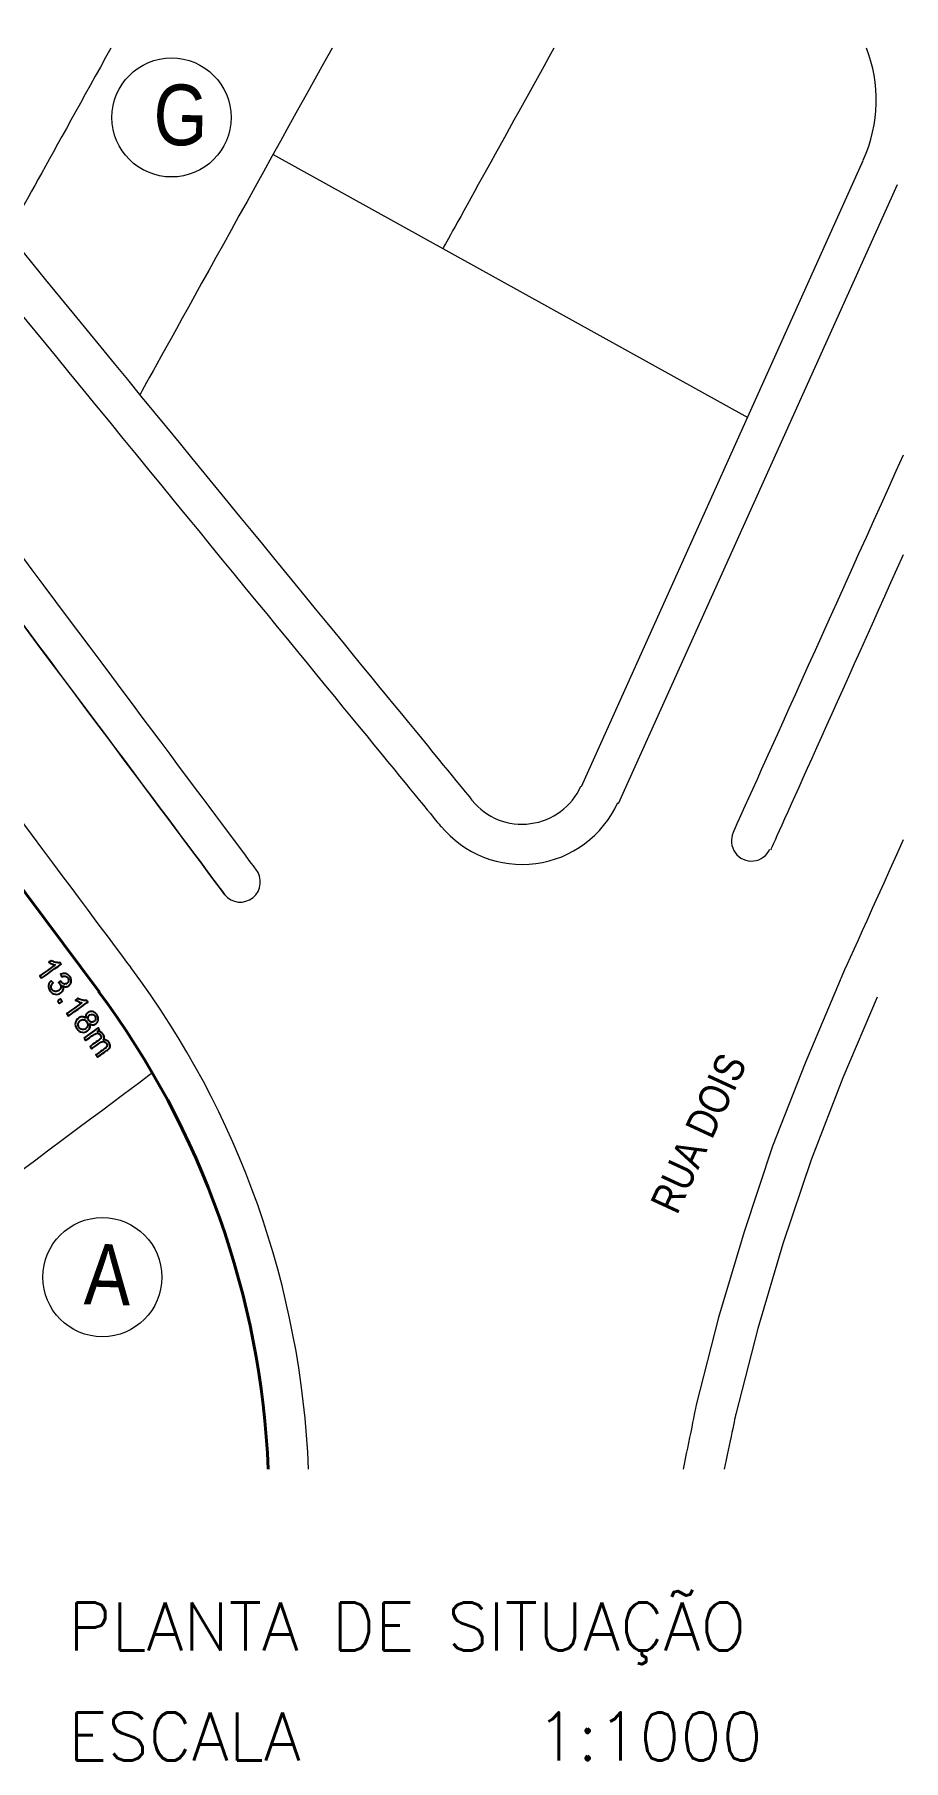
# Model space of a CAD drawing. Header units: millimetres. Extents: x 4360 to 8806, y 1896 to 3880.
# Drawn here: x 4591.18 to 4613.87, y 1909.93 to 1954.99 of the extents above; entities that cross this region are included whole.
import ezdxf

# ---------------------------------------------------------------- set-up
doc = ezdxf.new("R2010")
doc.units = ezdxf.units.MM
doc.styles.add('ROMMANS', font='ROMANS.shx', dxfattribs={"height": 100})
doc.styles.add('vinicius', font='ARIALN.TTF')

msp = doc.modelspace()

# ---------------------------------------------------------------- linework, layer by layer
at = {"lineweight": 40}
for points in [[(4574.20598, 1954.99011), (4574.20598, 1954.99011), (4592.87746, 1929.99047), (4592.87746, 1929.99047)], [(4597.28568, 1917.53537), (4597.09882, 1922.04144), (4595.55551, 1926.38889), (4592.85428, 1930.00637)]]:
    msp.add_open_spline(points, degree=3, dxfattribs=at)
at = {"lineweight": 20}
for points in [[(4575.78348, 1954.63331), (4579.2679, 1949.96377), (4593.7048, 1930.61656), (4593.7048, 1930.61656)], [(4579.63273, 1954.63331), (4584.31512, 1948.36927), (4596.16453, 1932.51729), (4596.16453, 1932.51729)], [(4596.16453, 1932.51729), (4596.16453, 1932.51729), (4584.30412, 1948.38887), (4579.63781, 1954.63331)], [(4596.96953, 1933.18812), (4596.96953, 1933.18812), (4585.87869, 1948.04359), (4580.95893, 1954.63331)], [(4585.14209, 1954.63331), (4593.69567, 1944.1953), (4601.79951, 1934.30613), (4601.79951, 1934.30613)], [(4586.51915, 1954.63331), (4594.86694, 1944.44644), (4602.62685, 1934.97696), (4602.62685, 1934.97696)], [(4593.17509, 1954.63331), (4591.70359, 1951.97869), (4590.48482, 1949.77997), (4590.48482, 1949.77997)], [(4598.95164, 1954.63331), (4596.5718, 1950.34231), (4593.9284, 1945.57609), (4593.9284, 1945.57609)], [(4604.74484, 1954.63331), (4603.34668, 1952.11067), (4601.8442, 1949.39982), (4601.8442, 1949.39982)], [(4612.8221, 1951.71276), (4613.25339, 1952.66957), (4613.25837, 1953.71678), (4612.91044, 1954.63331)], [(4597.41672, 1951.85955), (4597.41672, 1951.85955), (4609.80474, 1944.99473), (4609.80474, 1944.99473)], [(4605.46668, 1935.35712), (4605.46668, 1935.35712), (4612.82348, 1951.70304), (4612.82348, 1951.70304)], [(4606.42824, 1934.90988), (4606.42824, 1934.90988), (4613.7179, 1951.0769), (4613.7179, 1951.0769)], [(4609.42458, 1934.14962), (4609.42458, 1934.14962), (4611.84672, 1939.52374), (4613.87257, 1944.01859)], [(4610.40849, 1933.70238), (4610.40849, 1933.70238), (4612.12409, 1937.52084), (4613.87257, 1941.41245)], [(4605.46668, 1935.35712), (4605.46668, 1935.35712), (4605.46668, 1935.35712), (4605.46668, 1935.35712)], [(4612.21973, 1930.30355), (4612.21973, 1930.30355), (4612.91523, 1931.84669), (4613.87257, 1933.97078)], [(4598.33751, 1917.53537), (4598.15009, 1922.26839), (4596.5331, 1926.83625), (4593.69635, 1930.63521)], [(4612.21973, 1930.30355), (4612.21973, 1930.30355), (4611.30291, 1928.13449), (4611.30291, 1928.13449)], [(4613.18123, 1929.85631), (4613.18123, 1929.85631), (4612.28681, 1927.75439), (4612.28681, 1927.75439)], [(4611.30291, 1928.13449), (4611.30291, 1928.13449), (4610.45322, 1925.96549), (4610.45322, 1925.96549)], [(4612.28681, 1927.75439), (4612.28681, 1927.75439), (4611.45947, 1925.60773), (4611.45947, 1925.60773)], [(4610.45322, 1925.96549), (4610.45322, 1925.96549), (4609.71531, 1923.72941), (4609.71531, 1923.72941)], [(4611.45947, 1925.60773), (4611.45947, 1925.60773), (4610.72156, 1923.41633), (4610.72156, 1923.41633)], [(4609.71531, 1923.72941), (4609.71531, 1923.72941), (4609.04448, 1921.49327), (4609.04448, 1921.49327)], [(4610.72156, 1923.41633), (4610.72156, 1923.41633), (4610.07307, 1921.20259), (4610.07307, 1921.20259)], [(4609.04448, 1921.49327), (4609.04448, 1921.49327), (4608.46308, 1919.21244), (4608.46308, 1919.21244)], [(4610.07307, 1921.20259), (4610.07307, 1921.20259), (4609.49167, 1918.96651), (4609.49167, 1918.96651)], [(4608.46308, 1919.21244), (4608.46308, 1919.21244), (4608.25692, 1918.21109), (4608.1178, 1917.53537)], [(4609.49167, 1918.96651), (4609.49167, 1918.96651), (4609.32572, 1918.17629), (4609.19113, 1917.53537)]]:
    msp.add_open_spline(points, degree=3, dxfattribs=at)
for points, knots in [([(4594.76011, 1954.37876), (4593.90182, 1954.37876), (4593.206, 1953.68294), (4593.206, 1952.82465), (4593.206, 1952.82465), (4593.206, 1951.96635), (4593.90182, 1951.27054), (4594.76011, 1951.27054), (4594.76011, 1951.27054), (4595.6184, 1951.27054), (4596.31422, 1951.96635), (4596.31422, 1952.82465), (4596.31422, 1952.82465), (4596.31422, 1953.68294), (4595.6184, 1954.37876), (4594.76011, 1954.37876)], [0, 0, 0, 0, 0.2, 0.2, 0.2, 0.20000001, 0.4, 0.4, 0.4, 0.40000001, 0.6, 0.6, 0.6, 0.60000001, 1, 1, 1, 1]), ([(4601.79365, 1934.32557), (4602.3946, 1933.59204), (4603.33212, 1933.2215), (4604.27213, 1933.34595), (4604.27213, 1933.34595), (4605.21219, 1933.47039), (4606.02099, 1934.07219), (4606.41028, 1934.93682)], [0, 0, 0, 0, 0.33333333, 0.33333333, 0.33333333, 0.33333334, 1, 1, 1, 1]), ([(4602.60662, 1934.99159), (4602.977, 1934.5395), (4603.55482, 1934.31115), (4604.13421, 1934.38785), (4604.13421, 1934.38785), (4604.71356, 1934.46454), (4605.21203, 1934.83545), (4605.452, 1935.36832)], [0, 0, 0, 0, 0.33333333, 0.33333333, 0.33333333, 0.33333334, 1, 1, 1, 1]), ([(4609.42712, 1934.1549), (4609.34915, 1933.98366), (4609.3687, 1933.78378), (4609.47836, 1933.63092), (4609.47836, 1933.63092), (4609.58801, 1933.478), (4609.77109, 1933.39544), (4609.95829, 1933.4144), (4609.95829, 1933.4144), (4610.14549, 1933.43331), (4610.30828, 1933.55095), (4610.38509, 1933.72272)], [0, 0, 0, 0, 0.25, 0.25, 0.25, 0.25000001, 0.5, 0.5, 0.5, 0.50000001, 1, 1, 1, 1]), ([(4596.14932, 1932.53086), (4596.33325, 1932.30637), (4596.66433, 1932.27346), (4596.88882, 1932.45739), (4596.88882, 1932.45739), (4597.11336, 1932.64131), (4597.14622, 1932.97239), (4596.96229, 1933.19688)], [0, 0, 0, 0, 0.33333333, 0.33333333, 0.33333333, 0.33333334, 1, 1, 1, 1]), ([(4585.72192, 1921.51566), (4585.72192, 1921.51566), (4585.72192, 1921.51566), (4594.26381, 1927.88856), (4594.26381, 1927.88856)], [0.6, 0.6, 0.6, 0.6, 0.60000001, 1, 1, 1, 1]), ([(4592.95462, 1924.10147), (4592.09633, 1924.10147), (4591.40051, 1923.40566), (4591.40051, 1922.54737), (4591.40051, 1922.54737), (4591.40051, 1921.68907), (4592.09633, 1920.99326), (4592.95462, 1920.99326), (4592.95462, 1920.99326), (4593.81291, 1920.99326), (4594.50873, 1921.68907), (4594.50873, 1922.54737), (4594.50873, 1922.54737), (4594.50873, 1923.40566), (4593.81291, 1924.10147), (4592.95462, 1924.10147)], [0, 0, 0, 0, 0.2, 0.2, 0.2, 0.20000001, 0.4, 0.4, 0.4, 0.40000001, 0.6, 0.6, 0.6, 0.60000001, 1, 1, 1, 1])]:
    msp.add_open_spline(points, degree=3, knots=knots, dxfattribs=at)
for points, knots in [([(4591.36757, 1930.35272), (4591.36757, 1930.35272), (4591.32283, 1930.41495), (4591.32283, 1930.41495), (4591.32283, 1930.41495), (4591.32283, 1930.41495), (4591.71941, 1930.69992), (4591.71941, 1930.69992), (4591.71941, 1930.69992), (4591.69443, 1930.70456), (4591.66601, 1930.71391), (4591.63426, 1930.72796), (4591.63426, 1930.72796), (4591.60246, 1930.74212), (4591.57605, 1930.75617), (4591.55503, 1930.77043), (4591.55503, 1930.77043), (4591.55503, 1930.77043), (4591.61519, 1930.81353), (4591.61519, 1930.81353), (4591.61519, 1930.81353), (4591.6565, 1930.79061), (4591.69818, 1930.77445), (4591.74022, 1930.76515), (4591.74022, 1930.76515), (4591.78216, 1930.7557), (4591.81803, 1930.75364), (4591.84771, 1930.75849), (4591.84771, 1930.75849), (4591.84771, 1930.75849), (4591.87661, 1930.71825), (4591.87661, 1930.71825), (4591.87661, 1930.71825), (4591.87661, 1930.71825), (4591.36757, 1930.35272), (4591.36757, 1930.35272)], [0, 0, 0, 0, 0.1, 0.1, 0.1, 0.10000001, 0.2, 0.2, 0.2, 0.20000001, 0.3, 0.3, 0.3, 0.30000001, 0.4, 0.4, 0.4, 0.40000001, 0.5, 0.5, 0.5, 0.50000001, 0.6, 0.6, 0.6, 0.60000001, 0.7, 0.7, 0.7, 0.70000001, 0.8, 0.8, 0.8, 0.80000001, 1, 1, 1, 1]), ([(4591.61408, 1930.28749), (4591.61408, 1930.28749), (4591.66706, 1930.23134), (4591.66706, 1930.23134), (4591.66706, 1930.23134), (4591.6369, 1930.1988), (4591.62026, 1930.16832), (4591.61699, 1930.13996), (4591.61699, 1930.13996), (4591.61382, 1930.11159), (4591.62095, 1930.08518), (4591.6387, 1930.06046), (4591.6387, 1930.06046), (4591.65972, 1930.03125), (4591.68777, 1930.01387), (4591.72253, 1930.00812), (4591.72253, 1930.00812), (4591.75728, 1930.00257), (4591.78966, 1930.01044), (4591.81961, 1930.03204), (4591.81961, 1930.03204), (4591.84808, 1930.05259), (4591.86509, 1930.07884), (4591.87022, 1930.11091), (4591.87022, 1930.11091), (4591.87523, 1930.14292), (4591.86747, 1930.17323), (4591.84682, 1930.20213), (4591.84682, 1930.20213), (4591.83842, 1930.21385), (4591.82553, 1930.2269), (4591.80847, 1930.241), (4591.80847, 1930.241), (4591.80847, 1930.241), (4591.86794, 1930.27333), (4591.86794, 1930.27333), (4591.86794, 1930.27333), (4591.87048, 1930.26889), (4591.8727, 1930.26541), (4591.87444, 1930.26277), (4591.87444, 1930.26277), (4591.89346, 1930.2363), (4591.91765, 1930.21745), (4591.94659, 1930.20614), (4591.94659, 1930.20614), (4591.97581, 1930.19489), (4592.00465, 1930.19959), (4592.03343, 1930.2203), (4592.03343, 1930.2203), (4592.0563, 1930.23673), (4592.06967, 1930.25801), (4592.07352, 1930.28421), (4592.07352, 1930.28421), (4592.07743, 1930.31036), (4592.07062, 1930.33577), (4592.05298, 1930.36017), (4592.05298, 1930.36017), (4592.0357, 1930.38436), (4592.01363, 1930.39905), (4591.98669, 1930.40428), (4591.98669, 1930.40428), (4591.95991, 1930.4095), (4591.92974, 1930.40348), (4591.89599, 1930.38621), (4591.89599, 1930.38621), (4591.89599, 1930.38621), (4591.86234, 1930.45646), (4591.86234, 1930.45646), (4591.86234, 1930.45646), (4591.90946, 1930.4787), (4591.95431, 1930.48467), (4591.99656, 1930.47421), (4591.99656, 1930.47421), (4592.03893, 1930.46375), (4592.07437, 1930.43845), (4592.10332, 1930.39836), (4592.10332, 1930.39836), (4592.12312, 1930.37058), (4592.13554, 1930.34089), (4592.1404, 1930.30909), (4592.1404, 1930.30909), (4592.14515, 1930.27729), (4592.14182, 1930.24792), (4592.1301, 1930.22077), (4592.1301, 1930.22077), (4592.11853, 1930.19362), (4592.10104, 1930.17191), (4592.07807, 1930.15533), (4592.07807, 1930.15533), (4592.05609, 1930.13959), (4592.03201, 1930.13114), (4592.0056, 1930.12992), (4592.0056, 1930.12992), (4591.97913, 1930.12892), (4591.9523, 1930.136), (4591.9252, 1930.15137), (4591.9252, 1930.15137), (4591.93983, 1930.11645), (4591.94211, 1930.08291), (4591.93223, 1930.05069), (4591.93223, 1930.05069), (4591.92246, 1930.01831), (4591.90112, 1929.99058), (4591.86842, 1929.96697), (4591.86842, 1929.96697), (4591.82421, 1929.93527), (4591.77498, 1929.9245), (4591.72115, 1929.93459), (4591.72115, 1929.93459), (4591.66717, 1929.94484), (4591.62243, 1929.97447), (4591.58699, 1930.0238), (4591.58699, 1930.0238), (4591.55492, 1930.06833), (4591.54172, 1930.11476), (4591.54721, 1930.1632), (4591.54721, 1930.1632), (4591.55255, 1930.21164), (4591.57479, 1930.25305), (4591.61408, 1930.28749)], [0, 0, 0, 0, 0.03225806, 0.03225806, 0.03225806, 0.03225807, 0.06451613, 0.06451613, 0.06451613, 0.06451614, 0.09677419, 0.09677419, 0.09677419, 0.0967742, 0.12903226, 0.12903226, 0.12903226, 0.12903227, 0.16129032, 0.16129032, 0.16129032, 0.16129033, 0.19354839, 0.19354839, 0.19354839, 0.1935484, 0.22580645, 0.22580645, 0.22580645, 0.22580646, 0.25806452, 0.25806452, 0.25806452, 0.25806453, 0.29032258, 0.29032258, 0.29032258, 0.29032259, 0.32258065, 0.32258065, 0.32258065, 0.32258066, 0.35483871, 0.35483871, 0.35483871, 0.35483872, 0.38709677, 0.38709677, 0.38709677, 0.38709678, 0.41935484, 0.41935484, 0.41935484, 0.41935485, 0.4516129, 0.4516129, 0.4516129, 0.45161291, 0.48387097, 0.48387097, 0.48387097, 0.48387098, 0.51612903, 0.51612903, 0.51612903, 0.51612904, 0.5483871, 0.5483871, 0.5483871, 0.54838711, 0.58064516, 0.58064516, 0.58064516, 0.58064517, 0.61290323, 0.61290323, 0.61290323, 0.61290324, 0.64516129, 0.64516129, 0.64516129, 0.6451613, 0.67741935, 0.67741935, 0.67741935, 0.67741936, 0.70967742, 0.70967742, 0.70967742, 0.70967743, 0.74193548, 0.74193548, 0.74193548, 0.74193549, 0.77419355, 0.77419355, 0.77419355, 0.77419356, 0.80645161, 0.80645161, 0.80645161, 0.80645162, 0.83870968, 0.83870968, 0.83870968, 0.83870969, 0.87096774, 0.87096774, 0.87096774, 0.87096775, 0.90322581, 0.90322581, 0.90322581, 0.90322582, 0.93548387, 0.93548387, 0.93548387, 0.93548388, 1, 1, 1, 1]), ([(4591.78597, 1929.76144), (4591.78597, 1929.76144), (4591.8568, 1929.81236), (4591.8568, 1929.81236), (4591.8568, 1929.81236), (4591.8568, 1929.81236), (4591.90777, 1929.74142), (4591.90777, 1929.74142), (4591.90777, 1929.74142), (4591.90777, 1929.74142), (4591.83683, 1929.69055), (4591.83683, 1929.69055), (4591.83683, 1929.69055), (4591.83683, 1929.69055), (4591.78597, 1929.76144), (4591.78597, 1929.76144)], [0, 0, 0, 0, 0.2, 0.2, 0.2, 0.20000001, 0.4, 0.4, 0.4, 0.40000001, 0.6, 0.6, 0.6, 0.60000001, 1, 1, 1, 1]), ([(4592.06962, 1929.36438), (4592.06962, 1929.36438), (4592.02488, 1929.42661), (4592.02488, 1929.42661), (4592.02488, 1929.42661), (4592.02488, 1929.42661), (4592.42146, 1929.71158), (4592.42146, 1929.71158), (4592.42146, 1929.71158), (4592.39647, 1929.71622), (4592.36806, 1929.72557), (4592.33631, 1929.73962), (4592.33631, 1929.73962), (4592.30446, 1929.75378), (4592.2781, 1929.76783), (4592.25708, 1929.78209), (4592.25708, 1929.78209), (4592.25708, 1929.78209), (4592.31724, 1929.8252), (4592.31724, 1929.8252), (4592.31724, 1929.8252), (4592.35855, 1929.80227), (4592.40017, 1929.78611), (4592.44227, 1929.77681), (4592.44227, 1929.77681), (4592.48421, 1929.76736), (4592.52008, 1929.7653), (4592.54976, 1929.77016), (4592.54976, 1929.77016), (4592.54976, 1929.77016), (4592.57865, 1929.72991), (4592.57865, 1929.72991), (4592.57865, 1929.72991), (4592.57865, 1929.72991), (4592.06962, 1929.36438), (4592.06962, 1929.36438)], [0, 0, 0, 0, 0.1, 0.1, 0.1, 0.10000001, 0.2, 0.2, 0.2, 0.20000001, 0.3, 0.3, 0.3, 0.30000001, 0.4, 0.4, 0.4, 0.40000001, 0.5, 0.5, 0.5, 0.50000001, 0.6, 0.6, 0.6, 0.60000001, 0.7, 0.7, 0.7, 0.70000001, 0.8, 0.8, 0.8, 0.80000001, 1, 1, 1, 1]), ([(4592.52567, 1929.30506), (4592.51664, 1929.33771), (4592.51643, 1929.3665), (4592.52499, 1929.39153), (4592.52499, 1929.39153), (4592.53355, 1929.41662), (4592.55008, 1929.43796), (4592.57453, 1929.45539), (4592.57453, 1929.45539), (4592.6114, 1929.48196), (4592.65192, 1929.49094), (4592.69602, 1929.48249), (4592.69602, 1929.48249), (4592.74024, 1929.47393), (4592.77811, 1929.44779), (4592.80975, 1929.40379), (4592.80975, 1929.40379), (4592.8416, 1929.35952), (4592.85422, 1929.31457), (4592.84788, 1929.26915), (4592.84788, 1929.26915), (4592.84165, 1929.22377), (4592.81994, 1929.18791), (4592.78307, 1929.16128), (4592.78307, 1929.16128), (4592.75962, 1929.14449), (4592.73469, 1929.13582), (4592.70854, 1929.13572), (4592.70854, 1929.13572), (4592.68224, 1929.13551), (4592.65525, 1929.14465), (4592.62783, 1929.16303), (4592.62783, 1929.16303), (4592.63998, 1929.12457), (4592.64067, 1929.08913), (4592.62973, 1929.05665), (4592.62973, 1929.05665), (4592.61885, 1929.02411), (4592.59767, 1928.99669), (4592.56629, 1928.97409), (4592.56629, 1928.97409), (4592.52309, 1928.94297), (4592.4756, 1928.9322), (4592.42405, 1928.94176), (4592.42405, 1928.94176), (4592.37255, 1928.95116), (4592.32876, 1928.98095), (4592.29279, 1929.03092), (4592.29279, 1929.03092), (4592.25687, 1929.08089), (4592.24271, 1929.13192), (4592.25037, 1929.18389), (4592.25037, 1929.18389), (4592.25798, 1929.23582), (4592.28386, 1929.27776), (4592.32812, 1929.3094), (4592.32812, 1929.3094), (4592.36108, 1929.33316), (4592.39473, 1929.34457), (4592.42891, 1929.34383), (4592.42891, 1929.34383), (4592.46319, 1929.34315), (4592.49541, 1929.33015), (4592.52567, 1929.30506)], [0, 0, 0, 0, 0.05882353, 0.05882353, 0.05882353, 0.05882354, 0.11764706, 0.11764706, 0.11764706, 0.11764707, 0.17647059, 0.17647059, 0.17647059, 0.1764706, 0.23529412, 0.23529412, 0.23529412, 0.23529413, 0.29411765, 0.29411765, 0.29411765, 0.29411766, 0.35294118, 0.35294118, 0.35294118, 0.35294119, 0.41176471, 0.41176471, 0.41176471, 0.41176472, 0.47058824, 0.47058824, 0.47058824, 0.47058825, 0.52941176, 0.52941176, 0.52941176, 0.52941177, 0.58823529, 0.58823529, 0.58823529, 0.5882353, 0.64705882, 0.64705882, 0.64705882, 0.64705883, 0.70588235, 0.70588235, 0.70588235, 0.70588236, 0.76470588, 0.76470588, 0.76470588, 0.76470589, 0.82352941, 0.82352941, 0.82352941, 0.82352942, 0.88235294, 0.88235294, 0.88235294, 0.88235295, 1, 1, 1, 1]), ([(4592.37376, 1929.24522), (4592.35596, 1929.23243), (4592.34186, 1929.2159), (4592.33124, 1929.19562), (4592.33124, 1929.19562), (4592.32073, 1929.17518), (4592.31682, 1929.15352), (4592.31978, 1929.13044), (4592.31978, 1929.13044), (4592.32252, 1929.1072), (4592.33076, 1929.08617), (4592.34455, 1929.06695), (4592.34455, 1929.06695), (4592.36584, 1929.03726), (4592.39299, 1929.01956), (4592.42605, 1929.01397), (4592.42605, 1929.01397), (4592.45923, 1929.00826), (4592.49044, 1929.01603), (4592.51997, 1929.03731), (4592.51997, 1929.03731), (4592.54987, 1929.05886), (4592.56756, 1929.0866), (4592.57284, 1929.12066), (4592.57284, 1929.12066), (4592.57818, 1929.15458), (4592.56994, 1929.18659), (4592.54839, 1929.21659), (4592.54839, 1929.21659), (4592.52737, 1929.2458), (4592.50027, 1929.26318), (4592.46704, 1929.26851), (4592.46704, 1929.26851), (4592.43387, 1929.27379), (4592.40287, 1929.26603), (4592.37376, 1929.24522)], [0, 0, 0, 0, 0.1, 0.1, 0.1, 0.10000001, 0.2, 0.2, 0.2, 0.20000001, 0.3, 0.3, 0.3, 0.30000001, 0.4, 0.4, 0.4, 0.40000001, 0.5, 0.5, 0.5, 0.50000001, 0.6, 0.6, 0.6, 0.60000001, 0.7, 0.7, 0.7, 0.70000001, 0.8, 0.8, 0.8, 0.80000001, 1, 1, 1, 1]), ([(4592.62234, 1929.39338), (4592.5983, 1929.37606), (4592.5842, 1929.35429), (4592.58003, 1929.32799), (4592.58003, 1929.32799), (4592.57596, 1929.30147), (4592.58272, 1929.27596), (4592.60047, 1929.25134), (4592.60047, 1929.25134), (4592.6178, 1929.22731), (4592.6394, 1929.21315), (4592.66544, 1929.20867), (4592.66544, 1929.20867), (4592.69164, 1929.20418), (4592.71557, 1929.20983), (4592.73754, 1929.22552), (4592.73754, 1929.22552), (4592.76025, 1929.242), (4592.77394, 1929.2636), (4592.77811, 1929.29049), (4592.77811, 1929.29049), (4592.78228, 1929.31753), (4592.776, 1929.34283), (4592.75915, 1929.36623), (4592.75915, 1929.36623), (4592.74198, 1929.39), (4592.72022, 1929.40421), (4592.69375, 1929.40896), (4592.69375, 1929.40896), (4592.66724, 1929.41372), (4592.64341, 1929.40849), (4592.62234, 1929.39338)], [0, 0, 0, 0, 0.11111111, 0.11111111, 0.11111111, 0.11111112, 0.22222222, 0.22222222, 0.22222222, 0.22222223, 0.33333333, 0.33333333, 0.33333333, 0.33333334, 0.44444444, 0.44444444, 0.44444444, 0.44444445, 0.55555556, 0.55555556, 0.55555556, 0.55555557, 0.66666667, 0.66666667, 0.66666667, 0.66666668, 0.77777778, 0.77777778, 0.77777778, 0.77777779, 1, 1, 1, 1]), ([(4592.47534, 1928.79074), (4592.47534, 1928.79074), (4592.8425, 1929.05453), (4592.8425, 1929.05453), (4592.8425, 1929.05453), (4592.8425, 1929.05453), (4592.88254, 1928.99886), (4592.88254, 1928.99886), (4592.88254, 1928.99886), (4592.88254, 1928.99886), (4592.83103, 1928.96188), (4592.83103, 1928.96188), (4592.83103, 1928.96188), (4592.85718, 1928.9632), (4592.88264, 1928.95829), (4592.90747, 1928.94699), (4592.90747, 1928.94699), (4592.93208, 1928.93579), (4592.95326, 1928.91788), (4592.97075, 1928.89348), (4592.97075, 1928.89348), (4592.99029, 1928.86628), (4593.00075, 1928.83992), (4593.00196, 1928.81435), (4593.00196, 1928.81435), (4593.00313, 1928.78889), (4592.99621, 1928.76518), (4592.98094, 1928.74352), (4592.98094, 1928.74352), (4593.04475, 1928.74526), (4593.09329, 1928.72281), (4593.12673, 1928.67617), (4593.12673, 1928.67617), (4593.15303, 1928.63994), (4593.16296, 1928.60465), (4593.15684, 1928.57043), (4593.15684, 1928.57043), (4593.15076, 1928.53641), (4593.12673, 1928.50424), (4593.08479, 1928.47418), (4593.08479, 1928.47418), (4593.08479, 1928.47418), (4592.83267, 1928.29317), (4592.83267, 1928.29317), (4592.83267, 1928.29317), (4592.83267, 1928.29317), (4592.7882, 1928.35502), (4592.7882, 1928.35502), (4592.7882, 1928.35502), (4592.7882, 1928.35502), (4593.01961, 1928.52114), (4593.01961, 1928.52114), (4593.01961, 1928.52114), (4593.04449, 1928.539), (4593.06097, 1928.55395), (4593.06905, 1928.56594), (4593.06905, 1928.56594), (4593.07708, 1928.57777), (4593.08067, 1928.59145), (4593.07966, 1928.60687), (4593.07966, 1928.60687), (4593.07866, 1928.62224), (4593.07322, 1928.63703), (4593.06292, 1928.65135), (4593.06292, 1928.65135), (4593.04433, 1928.67728), (4593.02035, 1928.6925), (4592.99098, 1928.69725), (4592.99098, 1928.69725), (4592.96145, 1928.702), (4592.92791, 1928.69075), (4592.89004, 1928.6636), (4592.89004, 1928.6636), (4592.89004, 1928.6636), (4592.67669, 1928.51026), (4592.67669, 1928.51026), (4592.67669, 1928.51026), (4592.67669, 1928.51026), (4592.63211, 1928.57259), (4592.63211, 1928.57259), (4592.63211, 1928.57259), (4592.63211, 1928.57259), (4592.8706, 1928.74394), (4592.8706, 1928.74394), (4592.8706, 1928.74394), (4592.89822, 1928.7638), (4592.91539, 1928.78382), (4592.92199, 1928.8039), (4592.92199, 1928.8039), (4592.92849, 1928.82381), (4592.92342, 1928.84547), (4592.90694, 1928.86844), (4592.90694, 1928.86844), (4592.89437, 1928.88614), (4592.8781, 1928.89897), (4592.85813, 1928.90727), (4592.85813, 1928.90727), (4592.83838, 1928.91545), (4592.81714, 1928.91656), (4592.79448, 1928.91044), (4592.79448, 1928.91044), (4592.77198, 1928.90431), (4592.74404, 1928.88931), (4592.7106, 1928.86538), (4592.7106, 1928.86538), (4592.7106, 1928.86538), (4592.52002, 1928.72852), (4592.52002, 1928.72852), (4592.52002, 1928.72852), (4592.52002, 1928.72852), (4592.47534, 1928.79074), (4592.47534, 1928.79074)], [0, 0, 0, 0, 0.03448276, 0.03448276, 0.03448276, 0.03448277, 0.06896552, 0.06896552, 0.06896552, 0.06896553, 0.10344828, 0.10344828, 0.10344828, 0.10344829, 0.13793103, 0.13793103, 0.13793103, 0.13793104, 0.17241379, 0.17241379, 0.17241379, 0.1724138, 0.20689655, 0.20689655, 0.20689655, 0.20689656, 0.24137931, 0.24137931, 0.24137931, 0.24137932, 0.27586207, 0.27586207, 0.27586207, 0.27586208, 0.31034483, 0.31034483, 0.31034483, 0.31034484, 0.34482759, 0.34482759, 0.34482759, 0.3448276, 0.37931034, 0.37931034, 0.37931034, 0.37931035, 0.4137931, 0.4137931, 0.4137931, 0.41379311, 0.44827586, 0.44827586, 0.44827586, 0.44827587, 0.48275862, 0.48275862, 0.48275862, 0.48275863, 0.51724138, 0.51724138, 0.51724138, 0.51724139, 0.55172414, 0.55172414, 0.55172414, 0.55172415, 0.5862069, 0.5862069, 0.5862069, 0.58620691, 0.62068966, 0.62068966, 0.62068966, 0.62068967, 0.65517241, 0.65517241, 0.65517241, 0.65517242, 0.68965517, 0.68965517, 0.68965517, 0.68965518, 0.72413793, 0.72413793, 0.72413793, 0.72413794, 0.75862069, 0.75862069, 0.75862069, 0.7586207, 0.79310345, 0.79310345, 0.79310345, 0.79310346, 0.82758621, 0.82758621, 0.82758621, 0.82758622, 0.86206897, 0.86206897, 0.86206897, 0.86206898, 0.89655172, 0.89655172, 0.89655172, 0.89655173, 0.93103448, 0.93103448, 0.93103448, 0.93103449, 1, 1, 1, 1])]:
    msp.add_open_spline(points, degree=3, knots=knots)

# ---------------------------------------------------------------- texts
at = {"style": 'ROMMANS'}
for s, p in [('PLANTA DE SITUAÇÃO', (4592.06251, 1912.7992)), ('ESCALA      1:1000', (4592.06251, 1909.92875))]:
    msp.add_text(s, height=1.2550342, dxfattribs=at).set_placement(p)
at = {"attachment_point": 1, "style": 'vinicius'}
for s, insert, char_height, width, rotation in [('G', (4594.31503, 1953.70325), 1.58464, 40.2256572, 358.387295), ('RUA DOIS', (4607.24081, 1924.48224), 0.79232, 20.1128286, 65.200197), ('A', (4592.50954, 1923.42597), 1.58464, 40.2256572, 358.387295)]:
    msp.add_mtext(s, dxfattribs=dict(at, insert=insert, char_height=char_height, width=width, rotation=rotation))

doc.saveas('drawing.dxf')
